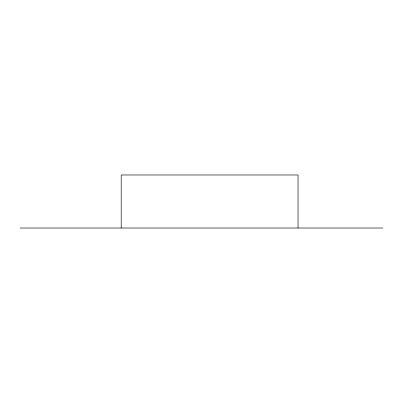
<?xml version="1.0" encoding="UTF-8"?>
<svg xmlns="http://www.w3.org/2000/svg" width="403" height="403" viewBox="0 0 403 403"><rect width="100%" height="100%" fill="white"/><g stroke="black" fill="none" stroke-linecap="round" stroke-linejoin="round"><path stroke-width="0.6" d="M20.15 228.027L382.85 228.027M298.044 228.027L298.044 174.973L121.202 174.973L121.202 228.027"/></g></svg>
